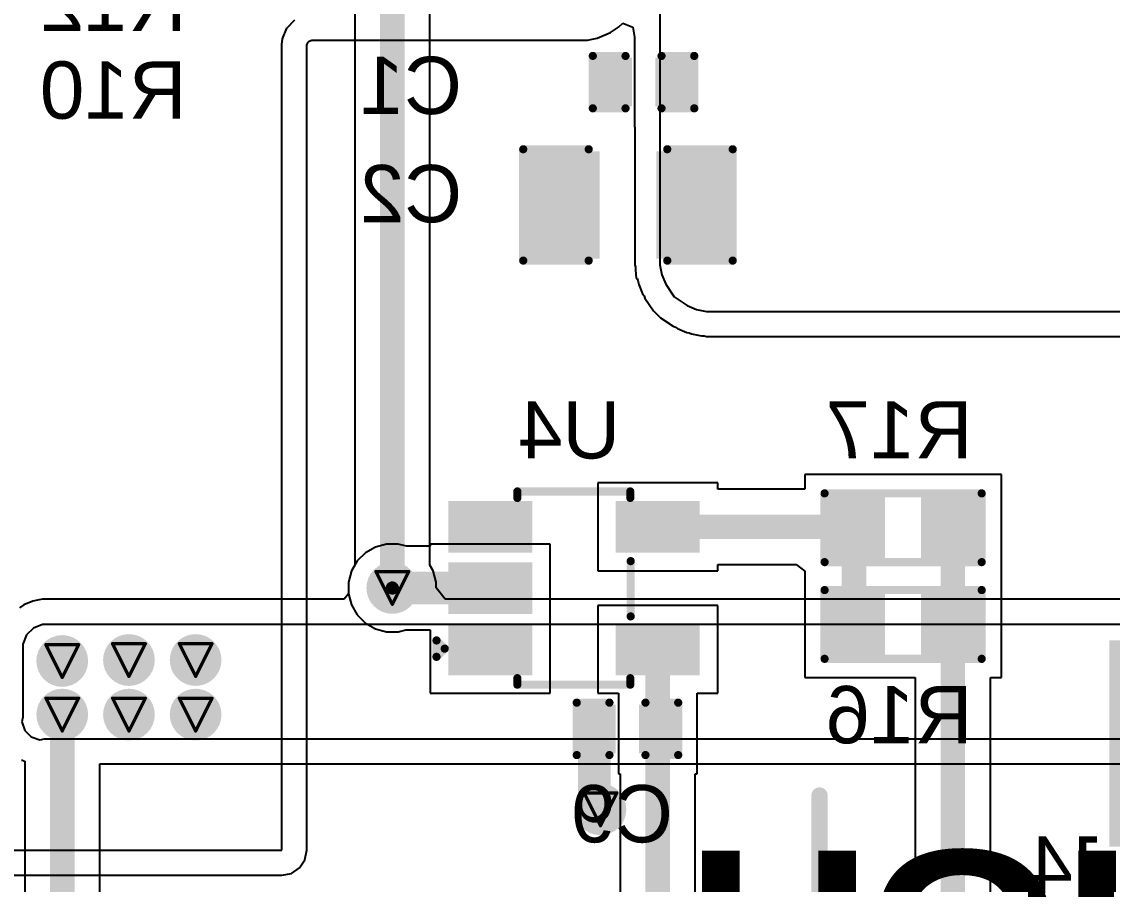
# Model space of a CAD drawing. Header units: inches. Extents: x -7 to 348, y -14 to 159.
# Drawn here: x 23.43 to 40.35, y 45.09 to 58.47 of the extents above; entities that cross this region are included whole.
import ezdxf

# ---------------------------------------------------------------- set-up
doc = ezdxf.new("R2010")
doc.units = ezdxf.units.IN
for name, color, linetype in [('Bottom Layer', 5, 'Continuous'), ('Bottom Overlay', 54, 'Continuous'), ('Bottom Paste', 16, 'Continuous'), ('Bottom Solder', 6, 'Continuous'), ('Dimension', 6, 'Continuous'), ('Drill Drawing', 1, 'Continuous'), ('Top Layer', 1, 'Continuous'), ('Via Holes', 16, 'Continuous')]:
    doc.layers.add(name, color=color, linetype=linetype)
doc.styles.add('Arial', font='', dxfattribs={"height": 0.2})
doc.styles.add('Arial Black_Bold', font='', dxfattribs={"height": 0.2})
doc.styles.get('Arial').set_extended_font_data('Arial')
doc.styles.get('Arial Black_Bold').set_extended_font_data('Arial Black', bold=True)

msp = doc.modelspace()

# ---------------------------------------------------------------- hatches: boundary and pattern name
at = {"layer": 'Bottom Layer'}
for points in [[(32.8376788, 57.8525132), (32.8376788, 57.21751319999999), (32.3804788, 57.21751319999999), (32.3804788, 57.8525132)], [(33.77748642, 57.85250303999999), (33.77748642, 57.21750304), (33.32028642, 57.21750304), (33.32028642, 57.85250303999999)], [(31.31365086, 56.39201065999999), (32.32965085999999, 56.39201065999999), (32.32965085999999, 54.86801066), (31.31365086, 54.86801066)], [(33.34567372, 56.39200049999999), (34.36167372, 56.39200049999999), (34.36167372, 54.86800049999999), (33.34567372, 54.86800049999999)], [(35.96508174, 50.1774079), (35.96508174, 51.0664079), (36.72708174, 51.0664079), (36.72708174, 50.1774079)], [(37.4890792, 50.1774079), (37.4890792, 51.0664079), (38.2510792, 51.0664079), (38.2510792, 50.1774079)], [(30.14962347, 50.936398), (31.24962381, 50.936398), (31.24962381, 50.3363992), (30.14962347, 50.3363992)], [(32.74963859, 50.93640053999999), (33.84963893, 50.93640053999999), (33.84963893, 50.33640173999999), (32.74963859, 50.33640173999999)], [(30.14962855, 49.9863999), (31.24962889, 49.9863999), (31.24962889, 49.38640109999999), (30.14962855, 49.38640109999999)], [(35.96507665999999, 48.6774109), (35.96507665999999, 49.5664109), (36.72707665999999, 49.5664109), (36.72707665999999, 48.6774109)], [(37.4890792, 48.67740836), (37.4890792, 49.56640836), (38.2510792, 49.56640836), (38.2510792, 48.67740836)], [(30.14962855, 49.03639672), (31.24962889, 49.03639672), (31.24962889, 48.43639792), (30.14962855, 48.43639792)], [(32.74962335, 49.03639672), (33.84962369, 49.03639672), (33.84962369, 48.43639792), (32.74962335, 48.43639792)], [(32.58843367999999, 47.81949542), (32.58843367999999, 47.18449542), (32.13123367999999, 47.18449542), (32.13123367999999, 47.81949542)], [(33.52822352, 47.8195005), (33.52822352, 47.1845005), (33.07102352, 47.1845005), (33.07102352, 47.8195005)]]:
    msp.add_hatch(color=5, dxfattribs=at).paths.add_polyline_path(points)
h = msp.add_hatch(color=5, dxfattribs=at)
edge = h.paths.add_edge_path()
edge.add_arc((29.17965969999999, 49.68828772), 0.2999994, 0, 360)
h = msp.add_hatch(color=5, dxfattribs=at)
edge = h.paths.add_edge_path()
edge.add_arc((24.057356, 48.5549194), 0.2999994, 0, 360)
h = msp.add_hatch(color=5, dxfattribs=at)
edge = h.paths.add_edge_path()
edge.add_arc((25.09234504, 48.56993334), 0.2999994, 0, 360)
h = msp.add_hatch(color=5, dxfattribs=at)
edge = h.paths.add_edge_path()
edge.add_arc((26.12733408, 48.56993588), 0.2999994, 0, 360)
h = msp.add_hatch(color=5, dxfattribs=at)
edge = h.paths.add_edge_path()
edge.add_arc((24.057356, 47.72313036), 0.2999994, 0, 360)
h = msp.add_hatch(color=5, dxfattribs=at)
edge = h.paths.add_edge_path()
edge.add_arc((25.09234504, 47.7231329), 0.2999994, 0, 360)
h = msp.add_hatch(color=5, dxfattribs=at)
edge = h.paths.add_edge_path()
edge.add_arc((26.12733408, 47.72313544), 0.2999994, 0, 360)
h = msp.add_hatch(color=5, dxfattribs=at)
edge = h.paths.add_edge_path()
edge.add_arc((32.4104, 46.2534), 0.2999994, 0, 360)
at = {"layer": 'Bottom Paste'}
for points in [[(32.8376788, 57.8525132), (32.8376788, 57.21751319999999), (32.3804788, 57.21751319999999), (32.3804788, 57.8525132)], [(33.77748642, 57.85250303999999), (33.77748642, 57.21750304), (33.32028642, 57.21750304), (33.32028642, 57.85250303999999)], [(31.31365086, 56.39201065999999), (32.32965085999999, 56.39201065999999), (32.32965085999999, 54.86801066), (31.31365086, 54.86801066)], [(33.34567372, 56.39200049999999), (34.36167372, 56.39200049999999), (34.36167372, 54.86800049999999), (33.34567372, 54.86800049999999)], [(35.96508174, 50.1774079), (35.96508174, 51.0664079), (36.72708174, 51.0664079), (36.72708174, 50.1774079)], [(37.4890792, 50.1774079), (37.4890792, 51.0664079), (38.2510792, 51.0664079), (38.2510792, 50.1774079)], [(30.14962347, 50.936398), (31.24962381, 50.936398), (31.24962381, 50.3363992), (30.14962347, 50.3363992)], [(32.74963859, 50.93640053999999), (33.84963893, 50.93640053999999), (33.84963893, 50.33640173999999), (32.74963859, 50.33640173999999)], [(30.14962855, 49.9863999), (31.24962889, 49.9863999), (31.24962889, 49.38640109999999), (30.14962855, 49.38640109999999)], [(35.96507665999999, 48.6774109), (35.96507665999999, 49.5664109), (36.72707665999999, 49.5664109), (36.72707665999999, 48.6774109)], [(37.4890792, 48.67740836), (37.4890792, 49.56640836), (38.2510792, 49.56640836), (38.2510792, 48.67740836)], [(30.14962855, 49.03639672), (31.24962889, 49.03639672), (31.24962889, 48.43639792), (30.14962855, 48.43639792)], [(32.74962335, 49.03639672), (33.84962369, 49.03639672), (33.84962369, 48.43639792), (32.74962335, 48.43639792)], [(32.58843367999999, 47.81949542), (32.58843367999999, 47.18449542), (32.13123367999999, 47.18449542), (32.13123367999999, 47.81949542)], [(33.52822352, 47.8195005), (33.52822352, 47.1845005), (33.07102352, 47.1845005), (33.07102352, 47.8195005)]]:
    msp.add_hatch(color=16, dxfattribs=at).paths.add_polyline_path(points)
at = {"layer": 'Bottom Solder'}
for points in [[(32.89767868, 57.91251308), (32.89767868, 57.15751331999999), (32.32047892, 57.15751331999999), (32.32047892, 57.91251308)], [(33.8374863, 57.91250291999999), (33.8374863, 57.15750316), (33.26028654, 57.15750316), (33.26028654, 57.91250291999999)], [(31.243651, 56.46201052), (32.39965072, 56.46201052), (32.39965072, 54.79801079999999), (31.243651, 54.79801079999999)], [(33.27567386, 56.46200036), (34.43167357999999, 56.46200036), (34.43167357999999, 54.79800064), (33.27567386, 54.79800064)], [(35.86348174, 50.07580789999999), (35.86348174, 51.1680079), (36.82868174, 51.1680079), (36.82868174, 50.07580789999999)], [(37.3874792, 50.07580789999999), (37.3874792, 51.1680079), (38.3526792, 51.1680079), (38.3526792, 50.07580789999999)], [(30.04802347, 51.037998), (31.35122381, 51.037998), (31.35122381, 50.2347992), (30.04802347, 50.2347992)], [(32.64803859, 51.03800054), (33.95123893, 51.03800054), (33.95123893, 50.23480173999999), (32.64803859, 50.23480173999999)], [(30.04802855, 50.0879999), (31.35122889, 50.0879999), (31.35122889, 49.2848011), (30.04802855, 49.2848011)], [(35.86347666, 48.57581089999999), (35.86347666, 49.6680109), (36.82867666, 49.6680109), (36.82867666, 48.57581089999999)], [(37.3874792, 48.57580836), (37.3874792, 49.66800835999999), (38.3526792, 49.66800835999999), (38.3526792, 48.57580836)], [(30.04802855, 49.13799672), (31.35122889, 49.13799672), (31.35122889, 48.33479792), (30.04802855, 48.33479792)], [(32.64802335, 49.13799672), (33.95122369, 49.13799672), (33.95122369, 48.33479792), (32.64802335, 48.33479792)], [(42.61260463999999, 45.67340116), (40.30940376, 45.67340116), (40.30940376, 48.87660024), (42.61260463999999, 48.87660024)], [(32.64843356, 47.8794953), (32.64843356, 47.12449554), (32.0712338, 47.12449554), (32.0712338, 47.8794953)], [(33.5882234, 47.87950038), (33.5882234, 47.12450062), (33.01102364, 47.12450062), (33.01102364, 47.87950038)]]:
    msp.add_hatch(color=6, dxfattribs=at).paths.add_polyline_path(points)
h = msp.add_hatch(color=6, dxfattribs=at)
edge = h.paths.add_edge_path()
edge.add_arc((29.17965969999999, 49.68828772), 0.4015993999999999, 0, 360)
h = msp.add_hatch(color=6, dxfattribs=at)
edge = h.paths.add_edge_path()
edge.add_arc((24.057356, 48.5549194), 0.4015993999999999, 0, 360)
h = msp.add_hatch(color=6, dxfattribs=at)
edge = h.paths.add_edge_path()
edge.add_arc((25.09234504, 48.56993334), 0.4015993999999999, 0, 360)
h = msp.add_hatch(color=6, dxfattribs=at)
edge = h.paths.add_edge_path()
edge.add_arc((26.12733408, 48.56993588), 0.4015993999999999, 0, 360)
h = msp.add_hatch(color=6, dxfattribs=at)
edge = h.paths.add_edge_path()
edge.add_arc((24.057356, 47.72313036), 0.4015993999999999, 0, 360)
h = msp.add_hatch(color=6, dxfattribs=at)
edge = h.paths.add_edge_path()
edge.add_arc((25.09234504, 47.7231329), 0.4015993999999999, 0, 360)
h = msp.add_hatch(color=6, dxfattribs=at)
edge = h.paths.add_edge_path()
edge.add_arc((26.12733408, 47.72313544), 0.4015993999999999, 0, 360)
h = msp.add_hatch(color=6, dxfattribs=at)
edge = h.paths.add_edge_path()
edge.add_arc((32.4104, 46.2534), 0.4015993999999999, 0, 360)
at = {"layer": 'Top Layer'}
h = msp.add_hatch(color=1, dxfattribs=at)
edge = h.paths.add_edge_path()
edge.add_arc((29.17965969999999, 49.68828772), 0.2999994, 0, 360)
h = msp.add_hatch(color=1, dxfattribs=at)
edge = h.paths.add_edge_path()
edge.add_arc((24.057356, 48.5549194), 0.2999994, 0, 360)
h = msp.add_hatch(color=1, dxfattribs=at)
edge = h.paths.add_edge_path()
edge.add_arc((25.09234504, 48.56993334), 0.2999994, 0, 360)
h = msp.add_hatch(color=1, dxfattribs=at)
edge = h.paths.add_edge_path()
edge.add_arc((26.12733408, 48.56993588), 0.2999994, 0, 360)
h = msp.add_hatch(color=1, dxfattribs=at)
edge = h.paths.add_edge_path()
edge.add_arc((24.057356, 47.72313036), 0.2999994, 0, 360)
h = msp.add_hatch(color=1, dxfattribs=at)
edge = h.paths.add_edge_path()
edge.add_arc((25.09234504, 47.7231329), 0.2999994, 0, 360)
h = msp.add_hatch(color=1, dxfattribs=at)
edge = h.paths.add_edge_path()
edge.add_arc((26.12733408, 47.72313544), 0.2999994, 0, 360)
h = msp.add_hatch(color=1, dxfattribs=at)
edge = h.paths.add_edge_path()
edge.add_arc((32.4104, 46.2534), 0.2999994, 0, 360)
at = {"layer": 'Via Holes'}
h = msp.add_hatch(color=7, dxfattribs=at)
edge = h.paths.add_edge_path()
edge.add_arc((29.17965969999999, 49.68828772), 0.1499997, 0, 360)
h = msp.add_hatch(color=7, dxfattribs=at)
edge = h.paths.add_edge_path()
edge.add_arc((24.057356, 48.5549194), 0.1499997, 0, 360)
h = msp.add_hatch(color=7, dxfattribs=at)
edge = h.paths.add_edge_path()
edge.add_arc((25.09234504, 48.56993334), 0.1499997, 0, 360)
h = msp.add_hatch(color=7, dxfattribs=at)
edge = h.paths.add_edge_path()
edge.add_arc((26.12733408, 48.56993588), 0.1499997, 0, 360)
h = msp.add_hatch(color=7, dxfattribs=at)
edge = h.paths.add_edge_path()
edge.add_arc((24.057356, 47.72313036), 0.1499997, 0, 360)
h = msp.add_hatch(color=7, dxfattribs=at)
edge = h.paths.add_edge_path()
edge.add_arc((25.09234504, 47.7231329), 0.1499997, 0, 360)
h = msp.add_hatch(color=7, dxfattribs=at)
edge = h.paths.add_edge_path()
edge.add_arc((26.12733408, 47.72313544), 0.1499997, 0, 360)
h = msp.add_hatch(color=7, dxfattribs=at)
edge = h.paths.add_edge_path()
edge.add_arc((32.4104, 46.2534), 0.1499997, 0, 360)

# ---------------------------------------------------------------- linework, layer by layer
at = {"layer": 'Bottom Layer'}
for p, q in [((33.33299912, 59.70190751999999), (33.33299912, 54.70150604)), ((27.54262461999999, 58.37320558), (27.66877118, 58.49935468)), ((32.61436707999999, 58.33483634), (32.69253558, 58.38705873999999)), ((32.69253558, 58.38705873999999), (32.69254066, 58.38706636)), ((32.69254066, 58.38706636), (32.6925559, 58.38707652)), ((32.6925559, 58.38707652), (32.75653088, 58.4510515)), ((32.75653088, 58.4510515), (32.91496338, 58.38986543999999)), ((32.91496338, 58.38986543999999), (32.93928388, 58.23350304)), ((27.47436974, 58.20837735999999), (27.54262461999999, 58.37320558)), ((32.30769764, 58.20701084), (32.36029596, 58.21746547999999)), ((32.36029596, 58.21746547999999), (32.36030358, 58.21747056)), ((32.36030358, 58.21747056), (32.36032898, 58.21747563999999)), ((32.36032898, 58.21747563999999), (32.56650332, 58.30285773999999)), ((32.56650332, 58.30285773999999), (32.5665211, 58.30287043999999)), ((32.5665211, 58.30287043999999), (32.56652618, 58.30287043999999)), ((32.56652618, 58.30287043999999), (32.61436707999999, 58.33483634)), ((32.93928388, 58.23350304), (32.93928134, 58.23350049999999)), ((32.93928134, 58.23350049999999), (32.93928642, 58.23349795999999)), ((32.93928642, 58.23349795999999), (32.93928642, 56.83650304)), ((27.46558134, 45.61839491999999), (27.46559912, 58.11917509999999)), ((27.46559912, 58.11917509999999), (27.47436974, 58.20837735999999)), ((27.8540464, 45.61839491999999), (27.85406418, 58.10012509999999)), ((27.85406418, 58.10012509999999), (27.85533164, 58.11300543999999)), ((27.85533164, 58.11300543999999), (27.87196356, 58.15317553999999)), ((27.87196356, 58.15317553999999), (27.88881392, 58.17002336)), ((27.88881392, 58.17002336), (27.92898656, 58.1866629)), ((27.92898656, 58.1866629), (27.94190499999999, 58.18793289999999)), ((27.94190499999999, 58.18793289999999), (32.10005518, 58.18793544)), ((32.10005518, 58.18793544), (32.21163484, 58.18791766)), ((32.21163484, 58.18791766), (32.21165262, 58.18792019999999)), ((32.21165262, 58.18792019999999), (32.21166786, 58.18791766)), ((32.21166786, 58.18791766), (32.30769764, 58.20701084)), ((32.93928642, 56.83650304), (32.94453406, 56.83650304)), ((32.94453406, 56.83650304), (32.94453406, 54.70150604)), ((32.94453406, 54.70150604), (32.95199658, 54.66398769999999)), ((32.95199658, 54.66398769999999), (32.95198896, 54.62572514)), ((33.33299912, 54.70150604), (33.36379662, 54.54666764)), ((32.95198896, 54.62572514), (32.96466864, 54.48699542)), ((33.36379662, 54.54666764), (33.42421052, 54.40081576)), ((32.96466864, 54.48699542), (32.97959114, 54.48699542)), ((32.97959114, 54.48699542), (32.98279408, 54.47088673999999)), ((32.98279408, 54.47088673999999), (32.99743718, 54.43553248)), ((32.99743718, 54.43553248), (33.00490224, 54.39800906)), ((33.00490224, 54.39800906), (33.06531614, 54.25215717999999)), ((33.42421052, 54.40081576), (33.55663088, 54.20263226)), ((33.06531614, 54.25215717999999), (33.08657085999999, 54.22034875999999)), ((33.08657085999999, 54.22034875999999), (33.10121142, 54.18499958)), ((33.10121142, 54.18499958), (33.23363178, 53.98681354)), ((33.55663088, 54.20263226), (33.75481438, 54.0702119)), ((33.23363178, 53.98681354), (33.34081216, 53.8796357)), ((33.75481438, 54.0702119), (33.90066626, 54.009798)), ((33.90066626, 54.009798), (34.05550466, 53.97900049999999)), ((33.34081216, 53.8796357), (33.53899566, 53.7472128)), ((34.05550466, 53.97900049999999), (34.13444024, 53.97900049999999)), ((34.13444024, 53.97900049999999), (74.4474, 53.97899795999999)), ((33.53899566, 53.7472128), (33.57434992, 53.73256969999999)), ((33.57434992, 53.73256969999999), (33.6061558, 53.71131752)), ((33.6061558, 53.71131752), (33.75200768, 53.65090361999999)), ((33.75200768, 53.65090361999999), (33.7895311, 53.64343855999999)), ((33.7895311, 53.64343855999999), (33.82488536, 53.62879546)), ((33.82488536, 53.62879546), (33.97972376, 53.59799795999999)), ((33.97972376, 53.59799795999999), (34.01798632, 53.59799795999999)), ((34.01798632, 53.59799795999999), (34.05550466, 53.59053544)), ((34.05550466, 53.59053544), (34.13444024, 53.59053544)), ((34.13444024, 53.59053544), (74.4474, 53.59053289999999)), ((38.6320792, 51.44740789999999), (35.58408173999999, 51.44740789999999)), ((35.58408173999999, 51.44740789999999), (35.58408173999999, 51.21910507999999)), ((38.6320792, 49.7964079), (38.6320792, 51.44740789999999)), ((34.23063766, 51.31740054), (32.36863985999999, 51.31740054)), ((32.36863985999999, 51.31740054), (32.36863985999999, 49.95540174)), ((34.23063766, 51.21910507999999), (34.23063766, 51.31740054)), ((35.58408173999999, 51.21910507999999), (34.23063766, 51.21910507999999)), ((28.91680272, 50.32287878), (28.76151474, 50.2332244)), ((29.09000532, 50.36928712), (28.91680272, 50.32287878)), ((29.26931408, 50.36928712), (29.09000532, 50.36928712)), ((29.40160236, 50.33384141999999), (29.26931408, 50.36928712)), ((29.76862982, 50.33384141999999), (29.40160236, 50.33384141999999)), ((31.63062762, 50.3673999), (29.76862982, 50.3673999)), ((29.76862982, 50.3673999), (29.76862982, 50.33384141999999)), ((31.63062762, 49.0054011), (31.63062762, 50.3673999)), ((28.63472302, 50.10643268), (28.54506864, 49.9511447)), ((28.76151474, 50.2332244), (28.63472302, 50.10643268)), ((28.54506864, 49.9511447), (28.4986603, 49.7779421)), ((32.36863985999999, 49.95540174), (34.23063766, 49.95540174)), ((34.23063766, 49.95540174), (34.23063766, 50.05371244)), ((34.23063766, 50.05371244), (35.45030756, 50.05371244)), ((35.45030756, 50.05371244), (35.58407666, 49.94740836)), ((35.58407666, 49.94740836), (35.58407666, 48.2964109)), ((28.4986603, 49.7779421), (28.4986603, 49.59863334)), ((38.6320792, 48.29640835999999), (38.6320792, 49.7964079)), ((28.4986603, 49.59863334), (28.54506864, 49.42543074)), ((28.54506864, 49.42543074), (28.63472302, 49.27014276)), ((34.23062242, 49.41739671999999), (32.36862462, 49.41739671999999)), ((32.36862462, 49.41739671999999), (32.36862462, 48.05539792)), ((34.23062242, 48.05539792), (34.23062242, 49.41739671999999)), ((28.63472302, 49.27014276), (28.76151474, 49.14335104)), ((28.76151474, 49.14335104), (28.91680272, 49.05369666)), ((28.91680272, 49.05369666), (29.09000532, 49.00728831999999)), ((29.09000532, 49.00728831999999), (29.26931408, 49.00728831999999)), ((29.26931408, 49.00728831999999), (29.38751552, 49.03895958)), ((29.38751552, 49.03895958), (29.76862982, 49.03895958)), ((29.76862982, 49.03895958), (29.76862982, 48.05539792)), ((31.63062762, 48.05539792), (31.63062762, 49.0054011)), ((35.58407666, 48.2964109), (36.9302792, 48.2964109)), ((36.9302792, 48.2964109), (37.10808174, 48.29640582)), ((37.10808174, 48.29640582), (37.10808428, 48.29640328)), ((37.10808428, 48.29640328), (37.10808682, 48.29640835999999)), ((37.10808682, 48.29640835999999), (37.2969028, 48.29640835999999)), ((37.2969028, 48.29640835999999), (37.2969028, 39.1777474)), ((38.46229544, 39.1777474), (38.46229544, 48.29640835999999)), ((38.46229544, 48.29640835999999), (38.6320792, 48.29640835999999)), ((29.76862982, 48.05539792), (31.63062762, 48.05539792)), ((32.36862462, 48.05539792), (32.69002352, 48.05539792)), ((32.69002352, 48.05539792), (32.69002352, 46.8035005)), ((33.90922352, 46.8035005), (33.90922352, 48.05539792)), ((33.90922352, 48.05539792), (34.23062242, 48.05539792)), ((32.69002352, 46.8035005), (32.7169272, 46.8035005)), ((32.7169272, 46.8035005), (32.7169272, 42.34190922)), ((33.88231983999999, 42.34190922), (33.88231983999999, 46.8035005)), ((33.88231983999999, 46.8035005), (33.90922352, 46.8035005)), ((22.61699058, 45.61839746), (27.46558134, 45.61839491999999)), ((27.82447572, 45.46973634), (27.8540464, 45.61839491999999)), ((27.7402671, 45.34370916), (27.82447572, 45.46973634)), ((22.61699058, 45.2299324), (27.46558134, 45.22992986)), ((27.46558134, 45.22992986), (27.61423992, 45.25950054)), ((27.61423992, 45.25950054), (27.7402671, 45.34370916))]:
    msp.add_line(p, q, dxfattribs=at)
for points, const_width in [([(33.29963876, 50.63640114), (33.29964638, 50.63640876)], 0.3809999999999999), ([(33.29964638, 50.63640876), (36.33157834, 50.63640876)], 0.3809999999999999), ([(36.34607666, 49.1219109), (36.3460792, 50.62190536)], 0.3809999999999999), ([(37.87959912, 38.8660005), (37.87959912, 50.49329246)], 0.3809999999999999), ([(29.18154692, 49.6864005), (30.69962872, 49.6864005)], 0.508), ([(29.17965969999999, 49.68828772), (29.18154692, 49.6864005)], 0.2032), ([(33.29962352, 47.50200049999999), (33.29962352, 48.60939731999999)], 0.3809999999999999), ([(32.31545225999999, 46.34834774), (32.31545225999999, 47.50199288)], 0.508), ([(33.29962352, 41.98916672), (33.29962352, 47.50200049999999)], 0.3809999999999999), ([(32.31545225999999, 46.34834774), (32.4104, 46.2534)], 0.508)]:
    msp.add_lwpolyline(points, dxfattribs=dict(at, const_width=const_width))
for points, const_width in [([(33.20438876, 50.63640114, 1), (33.39488876, 50.63640114, 1)], 0.1905), ([(33.20439638, 50.63640876, 1), (33.39489638, 50.63640876, 1)], 0.1905), ([(33.20439638, 50.63640876, 1), (33.39489638, 50.63640876, 1)], 0.1905), ([(36.23632833999999, 50.63640876, 1), (36.42682834, 50.63640876, 1)], 0.1905), ([(36.2508292, 50.62190536, 1), (36.4413292, 50.62190536, 1)], 0.1905), ([(37.78434911999999, 50.49329246, 1), (37.97484911999999, 50.49329246, 1)], 0.1905), ([(29.05454692, 49.6864005, 1), (29.30854691999999, 49.6864005, 1)], 0.254), ([(30.57262872, 49.6864005, 1), (30.82662872, 49.6864005, 1)], 0.254), ([(29.1288597, 49.68828772, 1), (29.2304597, 49.68828772, 1)], 0.1016), ([(29.13074692, 49.6864005, 1), (29.23234692, 49.6864005, 1)], 0.1016), ([(36.25082665999999, 49.1219109, 1), (36.44132665999999, 49.1219109, 1)], 0.1905), ([(33.20437352, 48.60939731999999, 1), (33.39487352, 48.60939731999999, 1)], 0.1905), ([(32.18845226, 47.50199288, 1), (32.44245226, 47.50199288, 1)], 0.254), ([(33.20437352, 47.50200049999999, 1), (33.39487352, 47.50200049999999, 1)], 0.1905), ([(33.20437352, 47.50200049999999, 1), (33.39487352, 47.50200049999999, 1)], 0.1905), ([(32.18845226, 46.34834774, 1), (32.44245226, 46.34834774, 1)], 0.254), ([(32.18845226, 46.34834774, 1), (32.44245226, 46.34834774, 1)], 0.254), ([(32.28339999999999, 46.2534, 1), (32.5374, 46.2534, 1)], 0.254)]:
    msp.add_lwpolyline(points, format="xyb", close=True, dxfattribs=dict(at, const_width=const_width))
at = {"layer": 'Bottom Overlay', "const_width": 0.127}
for points in [[(32.2915915, 57.94140049999999), (32.79958642, 57.94141828)], [(32.2915915, 57.94140049999999), (32.29159404, 57.12860304)], [(33.35838642, 57.94140558), (33.86639404, 57.94140049999999)], [(33.86639404, 57.94140049999999), (33.86639658, 57.12860304)], [(32.29159404, 57.12860304), (32.79959658, 57.1286005)], [(33.35837372, 57.12858525999999), (33.86639658, 57.12860304)], [(31.21207118, 54.7664005), (31.21207626, 56.49360558)], [(31.21207626, 56.49360558), (32.22807626, 56.49360304)], [(33.44726102, 56.49360304), (34.46326864, 56.49359034)], [(34.46326102, 54.76638272), (34.46326864, 56.49359034)], [(31.21207118, 54.7664005), (32.2280534, 54.76641828)], [(33.44726864, 54.76639034), (34.46326102, 54.76638272)], [(31.12061848, 51.18499288), (32.87322102, 51.18500049999999)], [(31.12061848, 51.18499288), (31.12062864, 51.08499308)], [(32.87322102, 51.18500049999999), (32.8732261, 51.08499816)], [(35.88887412, 51.15530536), (38.32727666, 51.15531043999999)], [(35.88887412, 51.15530536), (35.88888428, 50.0885079)], [(38.32727666, 51.15531043999999), (38.3272792, 50.08850536)], [(32.8796269, 50.10439813999999), (32.87962944, 49.24638868)], [(35.88888428, 50.0885079), (38.3272792, 50.08850536)], [(35.88888174, 49.65531598), (38.3272792, 49.65530836)], [(35.88888174, 48.58850836), (35.88888174, 49.65531598)], [(38.3272792, 48.58850836), (38.3272792, 49.65530836)], [(29.86602612, 48.61959288), (29.8660312, 48.87359542)], [(29.8660312, 48.87359542), (29.99302866, 48.7466005)], [(29.86602612, 48.61959288), (29.99302866, 48.7466005)], [(35.88888174, 48.58850836), (38.3272792, 48.58850836)], [(31.12062355999999, 48.18779288), (31.12063372, 48.28779776)], [(31.12062355999999, 48.18779288), (32.87322102, 48.18779034)], [(32.87322102, 48.18779034), (32.87323118, 48.28780029999999)], [(32.04232098, 47.90839034), (32.55031336, 47.90839796)], [(32.04232098, 47.09559542), (32.04232098, 47.90839034)], [(33.10913622, 47.90839034), (33.61712606, 47.90839287999999)], [(33.61710828, 47.09558526), (33.61712606, 47.90839287999999)], [(32.04232098, 47.09559542), (32.55031844, 47.09558526)], [(33.10911844, 47.09559796), (33.61710828, 47.09558526)]]:
    msp.add_lwpolyline(points, dxfattribs=at)
at = {"layer": 'Bottom Overlay', "const_width": 0.0635}
for points in [[(32.25984149999999, 57.94140049999999, 1), (32.3233415, 57.94140049999999, 1)], [(32.25984149999999, 57.94140049999999, 1), (32.3233415, 57.94140049999999, 1)], [(32.76783642, 57.94141828, 1), (32.83133642, 57.94141828, 1)], [(33.32663642, 57.94140558, 1), (33.39013642, 57.94140558, 1)], [(33.83464404, 57.94140049999999, 1), (33.89814404, 57.94140049999999, 1)], [(33.83464404, 57.94140049999999, 1), (33.89814404, 57.94140049999999, 1)], [(32.25984404, 57.12860304, 1), (32.32334403999999, 57.12860304, 1)], [(32.25984404, 57.12860304, 1), (32.32334403999999, 57.12860304, 1)], [(32.76784658, 57.1286005, 1), (32.83134658, 57.1286005, 1)], [(33.32662372, 57.12858525999999, 1), (33.39012372, 57.12858525999999, 1)], [(33.83464658, 57.12860304, 1), (33.89814658, 57.12860304, 1)], [(33.83464658, 57.12860304, 1), (33.89814658, 57.12860304, 1)], [(31.18032626, 56.49360558, 1), (31.24382626, 56.49360558, 1)], [(31.18032626, 56.49360558, 1), (31.24382626, 56.49360558, 1)], [(32.19632626, 56.49360304, 1), (32.25982626, 56.49360304, 1)], [(33.41551102, 56.49360304, 1), (33.47901101999999, 56.49360304, 1)], [(34.43151864, 56.49359034, 1), (34.49501864, 56.49359034, 1)], [(34.43151864, 56.49359034, 1), (34.49501864, 56.49359034, 1)], [(31.18032118, 54.7664005, 1), (31.24382118, 54.7664005, 1)], [(31.18032118, 54.7664005, 1), (31.24382118, 54.7664005, 1)], [(32.1963034, 54.76641828, 1), (32.2598034, 54.76641828, 1)], [(33.41551863999999, 54.76639034, 1), (33.47901863999999, 54.76639034, 1)], [(34.43151102, 54.76638272, 1), (34.49501102, 54.76638272, 1)], [(34.43151102, 54.76638272, 1), (34.49501102, 54.76638272, 1)], [(31.08886848, 51.18499288, 1), (31.15236848, 51.18499288, 1)], [(31.08886848, 51.18499288, 1), (31.15236848, 51.18499288, 1)], [(31.08887864, 51.08499308, 1), (31.15237864, 51.08499308, 1)], [(32.84147102, 51.18500049999999, 1), (32.90497102, 51.18500049999999, 1)], [(32.84147102, 51.18500049999999, 1), (32.90497102, 51.18500049999999, 1)], [(32.84147609999999, 51.08499816, 1), (32.9049761, 51.08499816, 1)], [(35.85712411999999, 51.15530536, 1), (35.92062412, 51.15530536, 1)], [(35.85712411999999, 51.15530536, 1), (35.92062412, 51.15530536, 1)], [(38.29552665999999, 51.15531043999999, 1), (38.35902666, 51.15531043999999, 1)], [(38.29552665999999, 51.15531043999999, 1), (38.35902666, 51.15531043999999, 1)], [(32.8478769, 50.10439813999999, 1), (32.9113769, 50.10439813999999, 1)], [(35.85713428, 50.0885079, 1), (35.92063427999999, 50.0885079, 1)], [(35.85713428, 50.0885079, 1), (35.92063427999999, 50.0885079, 1)], [(38.2955292, 50.08850536, 1), (38.35902919999999, 50.08850536, 1)], [(38.2955292, 50.08850536, 1), (38.35902919999999, 50.08850536, 1)], [(35.85713174, 49.65531598, 1), (35.92063174, 49.65531598, 1)], [(35.85713174, 49.65531598, 1), (35.92063174, 49.65531598, 1)], [(38.2955292, 49.65530836, 1), (38.35902919999999, 49.65530836, 1)], [(38.2955292, 49.65530836, 1), (38.35902919999999, 49.65530836, 1)], [(32.84787943999999, 49.24638868, 1), (32.91137944, 49.24638868, 1)], [(29.8342812, 48.87359542, 1), (29.8977812, 48.87359542, 1)], [(29.8342812, 48.87359542, 1), (29.8977812, 48.87359542, 1)], [(29.96127866, 48.7466005, 1), (30.02477866, 48.7466005, 1)], [(29.96127866, 48.7466005, 1), (30.02477866, 48.7466005, 1)], [(29.83427612, 48.61959288, 1), (29.89777612, 48.61959288, 1)], [(29.83427612, 48.61959288, 1), (29.89777612, 48.61959288, 1)], [(35.85713174, 48.58850836, 1), (35.92063174, 48.58850836, 1)], [(35.85713174, 48.58850836, 1), (35.92063174, 48.58850836, 1)], [(38.2955292, 48.58850836, 1), (38.35902919999999, 48.58850836, 1)], [(38.2955292, 48.58850836, 1), (38.35902919999999, 48.58850836, 1)], [(31.08887356, 48.18779288, 1), (31.15237356, 48.18779288, 1)], [(31.08887356, 48.18779288, 1), (31.15237356, 48.18779288, 1)], [(31.08888372, 48.28779776, 1), (31.15238372, 48.28779776, 1)], [(32.84147102, 48.18779034, 1), (32.90497102, 48.18779034, 1)], [(32.84147102, 48.18779034, 1), (32.90497102, 48.18779034, 1)], [(32.84148118, 48.28780029999999, 1), (32.90498118, 48.28780029999999, 1)], [(32.01057098, 47.90839034, 1), (32.07407098, 47.90839034, 1)], [(32.01057098, 47.90839034, 1), (32.07407098, 47.90839034, 1)], [(32.51856335999999, 47.90839796, 1), (32.58206336, 47.90839796, 1)], [(33.07738622, 47.90839034, 1), (33.14088622, 47.90839034, 1)], [(33.58537606, 47.90839287999999, 1), (33.64887606, 47.90839287999999, 1)], [(33.58537606, 47.90839287999999, 1), (33.64887606, 47.90839287999999, 1)], [(32.01057098, 47.09559542, 1), (32.07407098, 47.09559542, 1)], [(32.01057098, 47.09559542, 1), (32.07407098, 47.09559542, 1)], [(32.51856844, 47.09558526, 1), (32.58206844, 47.09558526, 1)], [(33.07736844, 47.09559796, 1), (33.14086844, 47.09559796, 1)], [(33.58535828, 47.09558526, 1), (33.64885828, 47.09558526, 1)], [(33.58535828, 47.09558526, 1), (33.64885828, 47.09558526, 1)]]:
    msp.add_lwpolyline(points, format="xyb", close=True, dxfattribs=at)
at = {"layer": 'Dimension', "const_width": 0.254}
msp.add_lwpolyline([(35.81033478, 46.4669251), (35.81100533999999, -6.45006076)], dxfattribs=at)
at = {"layer": 'Dimension', "const_width": 0.127}
msp.add_lwpolyline([(35.74683478, 46.4669251, 1), (35.87383478, 46.4669251, 1)], format="xyb", close=True, dxfattribs=at)
at = {"layer": 'Drill Drawing', "const_width": 0.0508}
for points in [[(28.9256597, 49.94228772), (29.4336597, 49.94228772)], [(28.9256597, 49.94228772), (29.17965969999999, 49.43428772)], [(29.17965969999999, 49.43428772), (29.4336597, 49.94228772)], [(23.803356, 48.80891939999999), (24.311356, 48.80891939999999)], [(23.803356, 48.80891939999999), (24.057356, 48.3009194)], [(24.057356, 48.3009194), (24.311356, 48.80891939999999)], [(24.83834504, 48.82393334), (25.34634504, 48.82393334)], [(24.83834504, 48.82393334), (25.09234504, 48.31593334)], [(25.09234504, 48.31593334), (25.34634504, 48.82393334)], [(25.87333408, 48.82393588), (26.38133408, 48.82393588)], [(25.87333408, 48.82393588), (26.12733408, 48.31593588)], [(26.12733408, 48.31593588), (26.38133408, 48.82393588)], [(23.803356, 47.97713036), (24.311356, 47.97713036)], [(23.803356, 47.97713036), (24.057356, 47.46913035999999)], [(24.057356, 47.46913035999999), (24.311356, 47.97713036)], [(24.83834504, 47.9771329), (25.34634504, 47.9771329)], [(24.83834504, 47.9771329), (25.09234504, 47.4691329)], [(25.09234504, 47.4691329), (25.34634504, 47.9771329)], [(25.87333408, 47.97713544), (26.38133408, 47.97713544)], [(25.87333408, 47.97713544), (26.12733408, 47.46913544)], [(26.12733408, 47.46913544), (26.38133408, 47.97713544)], [(32.1564, 46.5074), (32.6644, 46.5074)], [(32.1564, 46.5074), (32.4104, 45.99939999999999)], [(32.4104, 45.99939999999999), (32.6644, 46.5074)]]:
    msp.add_lwpolyline(points, dxfattribs=at)
at = {"layer": 'Drill Drawing', "const_width": 0.0254}
for points in [[(28.9129597, 49.94228772, 1), (28.9383597, 49.94228772, 1)], [(28.9129597, 49.94228772, 1), (28.9383597, 49.94228772, 1)], [(29.4209597, 49.94228772, 1), (29.4463597, 49.94228772, 1)], [(29.4209597, 49.94228772, 1), (29.4463597, 49.94228772, 1)], [(29.1669597, 49.43428772, 1), (29.1923597, 49.43428772, 1)], [(29.1669597, 49.43428772, 1), (29.1923597, 49.43428772, 1)], [(23.790656, 48.80891939999999, 1), (23.816056, 48.80891939999999, 1)], [(23.790656, 48.80891939999999, 1), (23.816056, 48.80891939999999, 1)], [(24.298656, 48.80891939999999, 1), (24.324056, 48.80891939999999, 1)], [(24.298656, 48.80891939999999, 1), (24.324056, 48.80891939999999, 1)], [(24.82564504, 48.82393334, 1), (24.85104504, 48.82393334, 1)], [(24.82564504, 48.82393334, 1), (24.85104504, 48.82393334, 1)], [(25.33364504, 48.82393334, 1), (25.35904504, 48.82393334, 1)], [(25.33364504, 48.82393334, 1), (25.35904504, 48.82393334, 1)], [(25.86063408, 48.82393588, 1), (25.88603408, 48.82393588, 1)], [(25.86063408, 48.82393588, 1), (25.88603408, 48.82393588, 1)], [(26.36863408, 48.82393588, 1), (26.39403408, 48.82393588, 1)], [(26.36863408, 48.82393588, 1), (26.39403408, 48.82393588, 1)], [(24.044656, 48.3009194, 1), (24.070056, 48.3009194, 1)], [(24.044656, 48.3009194, 1), (24.070056, 48.3009194, 1)], [(25.07964504, 48.31593334, 1), (25.10504504, 48.31593334, 1)], [(25.07964504, 48.31593334, 1), (25.10504504, 48.31593334, 1)], [(26.11463407999999, 48.31593588, 1), (26.14003408, 48.31593588, 1)], [(26.11463407999999, 48.31593588, 1), (26.14003408, 48.31593588, 1)], [(23.790656, 47.97713036, 1), (23.816056, 47.97713036, 1)], [(23.790656, 47.97713036, 1), (23.816056, 47.97713036, 1)], [(24.298656, 47.97713036, 1), (24.324056, 47.97713036, 1)], [(24.298656, 47.97713036, 1), (24.324056, 47.97713036, 1)], [(24.82564504, 47.9771329, 1), (24.85104504, 47.9771329, 1)], [(24.82564504, 47.9771329, 1), (24.85104504, 47.9771329, 1)], [(25.33364504, 47.9771329, 1), (25.35904504, 47.9771329, 1)], [(25.33364504, 47.9771329, 1), (25.35904504, 47.9771329, 1)], [(25.86063408, 47.97713544, 1), (25.88603408, 47.97713544, 1)], [(25.86063408, 47.97713544, 1), (25.88603408, 47.97713544, 1)], [(26.36863408, 47.97713544, 1), (26.39403408, 47.97713544, 1)], [(26.36863408, 47.97713544, 1), (26.39403408, 47.97713544, 1)], [(24.044656, 47.46913035999999, 1), (24.070056, 47.46913035999999, 1)], [(24.044656, 47.46913035999999, 1), (24.070056, 47.46913035999999, 1)], [(25.07964504, 47.4691329, 1), (25.10504504, 47.4691329, 1)], [(25.07964504, 47.4691329, 1), (25.10504504, 47.4691329, 1)], [(26.11463407999999, 47.46913544, 1), (26.14003408, 47.46913544, 1)], [(26.11463407999999, 47.46913544, 1), (26.14003408, 47.46913544, 1)], [(32.1437, 46.5074, 1), (32.1691, 46.5074, 1)], [(32.1437, 46.5074, 1), (32.1691, 46.5074, 1)], [(32.6517, 46.5074, 1), (32.6771, 46.5074, 1)], [(32.6517, 46.5074, 1), (32.6771, 46.5074, 1)], [(32.3977, 45.99939999999999, 1), (32.4231, 45.99939999999999, 1)], [(32.3977, 45.99939999999999, 1), (32.4231, 45.99939999999999, 1)]]:
    msp.add_lwpolyline(points, format="xyb", close=True, dxfattribs=at)
at = {"layer": 'Top Layer'}
for p, q in [((28.59696338, 62.7683403), (28.59696338, 50.04103022)), ((29.76235602, 50.04103022), (29.76235602, 62.7683403)), ((28.54506864, 49.9511447), (28.4986603, 49.7779421)), ((28.59696338, 50.04103022), (28.54506864, 49.9511447)), ((29.81425076, 49.9511447), (29.76235602, 50.04103022)), ((29.8606591, 49.7779421), (29.81425076, 49.9511447)), ((28.4986603, 49.7779421), (28.4986603, 49.59863588)), ((29.8606591, 49.68986252), (29.8606591, 49.7779421)), ((28.4986603, 49.59863588), (28.43222914, 49.51205998)), ((30.00260192, 49.51205998), (29.8606591, 49.68986252)), ((23.46071, 49.4245265), (23.39461412, 49.38036606)), ((23.46073286, 49.42453158), (23.46071, 49.4245265)), ((23.46075572, 49.42454682), (23.46073286, 49.42453158)), ((23.60080116, 49.48253248), (23.46075572, 49.42454682)), ((23.6008291, 49.48253756), (23.60080116, 49.48253248)), ((23.60084688, 49.48255026), (23.6008291, 49.48253756)), ((23.67152492, 49.49658883999999), (23.60084688, 49.48255026)), ((23.74946482, 49.51208029999999), (23.67152492, 49.49658883999999)), ((23.74948768, 49.51207522), (23.74946482, 49.51208029999999)), ((23.74951308, 49.51208029999999), (23.74948768, 49.51207522)), ((23.8253016, 49.51205998), (23.74951308, 49.51208029999999)), ((28.43222914, 49.51205998), (23.8253016, 49.51205998)), ((55.46503765999999, 49.51206506), (30.00260192, 49.51205998)), ((23.74940894, 49.12361524), (23.60936096, 49.06562958)), ((23.82519746, 49.12359492), (23.74940894, 49.12361524)), ((57.32644364, 49.1236), (23.82519746, 49.12359492)), ((23.5021755, 48.9584492), (23.44418222, 48.8184063)), ((23.60936096, 49.06562958), (23.5021755, 48.9584492)), ((23.44418222, 48.8184063), (23.44419746, 48.74261778)), ((23.44419746, 48.74262032), (23.44419238, 47.68219318)), ((23.44419746, 48.74261778), (23.44419746, 48.74262032)), ((23.44419238, 47.68219318), (23.43229248, 47.6122619)), ((23.43229248, 47.6122619), (23.47536072, 47.47708309999999)), ((23.47536072, 47.47708309999999), (23.57567802, 47.37676579999999)), ((23.57567802, 47.37676579999999), (23.71085682, 47.33369756)), ((23.71085682, 47.33369756), (23.7807881, 47.34559746)), ((23.7807881, 47.34559746), (23.78079064, 47.3456)), ((23.78079064, 47.3456), (24.27404594, 47.3456)), ((24.27404594, 47.3456), (57.49110676, 47.3456)), ((23.42701944, 47.01787142), (23.44325766, 47.01464054)), ((23.44325766, 47.01464054), (23.45775344, 47.00663192)), ((23.45775344, 47.00663192), (23.47465968, 47.00124458)), ((23.47465968, 47.00124458), (23.47465968, 43.84430398)), ((24.64005232, 43.88461378), (24.64005232, 46.95713494)), ((24.64005232, 46.95713494), (57.68766974, 46.95713494))]:
    msp.add_line(p, q, dxfattribs=at)
at = {"layer": 'Top Layer', "const_width": 0.3809999999999999}
for points in [[(29.17965969999999, 49.68828772), (29.17965969999999, 62.7683403)], [(24.057356, 43.51171638), (24.057356, 47.72313036)]]:
    msp.add_lwpolyline(points, dxfattribs=at)
at = {"layer": 'Top Layer', "const_width": 0.1905}
for points in [[(29.0844097, 49.68828772, 1), (29.2749097, 49.68828772, 1)], [(23.962106, 47.72313036, 1), (24.152606, 47.72313036, 1)], [(23.962106, 47.72313036, 1), (24.152606, 47.72313036, 1)], [(23.86441252, 47.62543688, 1), (24.05491252, 47.62543688, 1)]]:
    msp.add_lwpolyline(points, format="xyb", close=True, dxfattribs=at)
at = {"layer": 'Top Layer', "const_width": 0.3809999999999999}
msp.add_lwpolyline([(23.95966252, 47.62543688, -0.4142135623730951), (24.057356, 47.72313036)], format="xyb", dxfattribs=at)

# ---------------------------------------------------------------- texts
at = {"layer": 'Bottom Overlay', "style": 'Arial', "text_generation_flag": 2}
for s, p in [('R12', (25.9878957, 58.33068598)), ('C1', (30.26194862, 57.03984528)), ('R10', (25.98772806, 56.96768896)), ('C2', (30.26442511999999, 55.36050903999999)), ('U4', (32.71587056, 51.69650824)), ('R17', (38.18356092, 51.69650824)), ('R16', (38.18356092, 47.27829)), ('C9', (33.53692048, 45.74092959999999)), ('J4', (40.36459288, 44.94544478))]:
    msp.add_text(s, height=0.889, dxfattribs=at).set_placement(p)
at = {"layer": 'Bottom Overlay', "style": 'Arial Black_Bold', "text_generation_flag": 2}
msp.add_text('TOUCH', height=2.54, rotation=360, dxfattribs=at).set_placement((48.15200935999999, 43.07360194))

doc.saveas('drawing.dxf')
